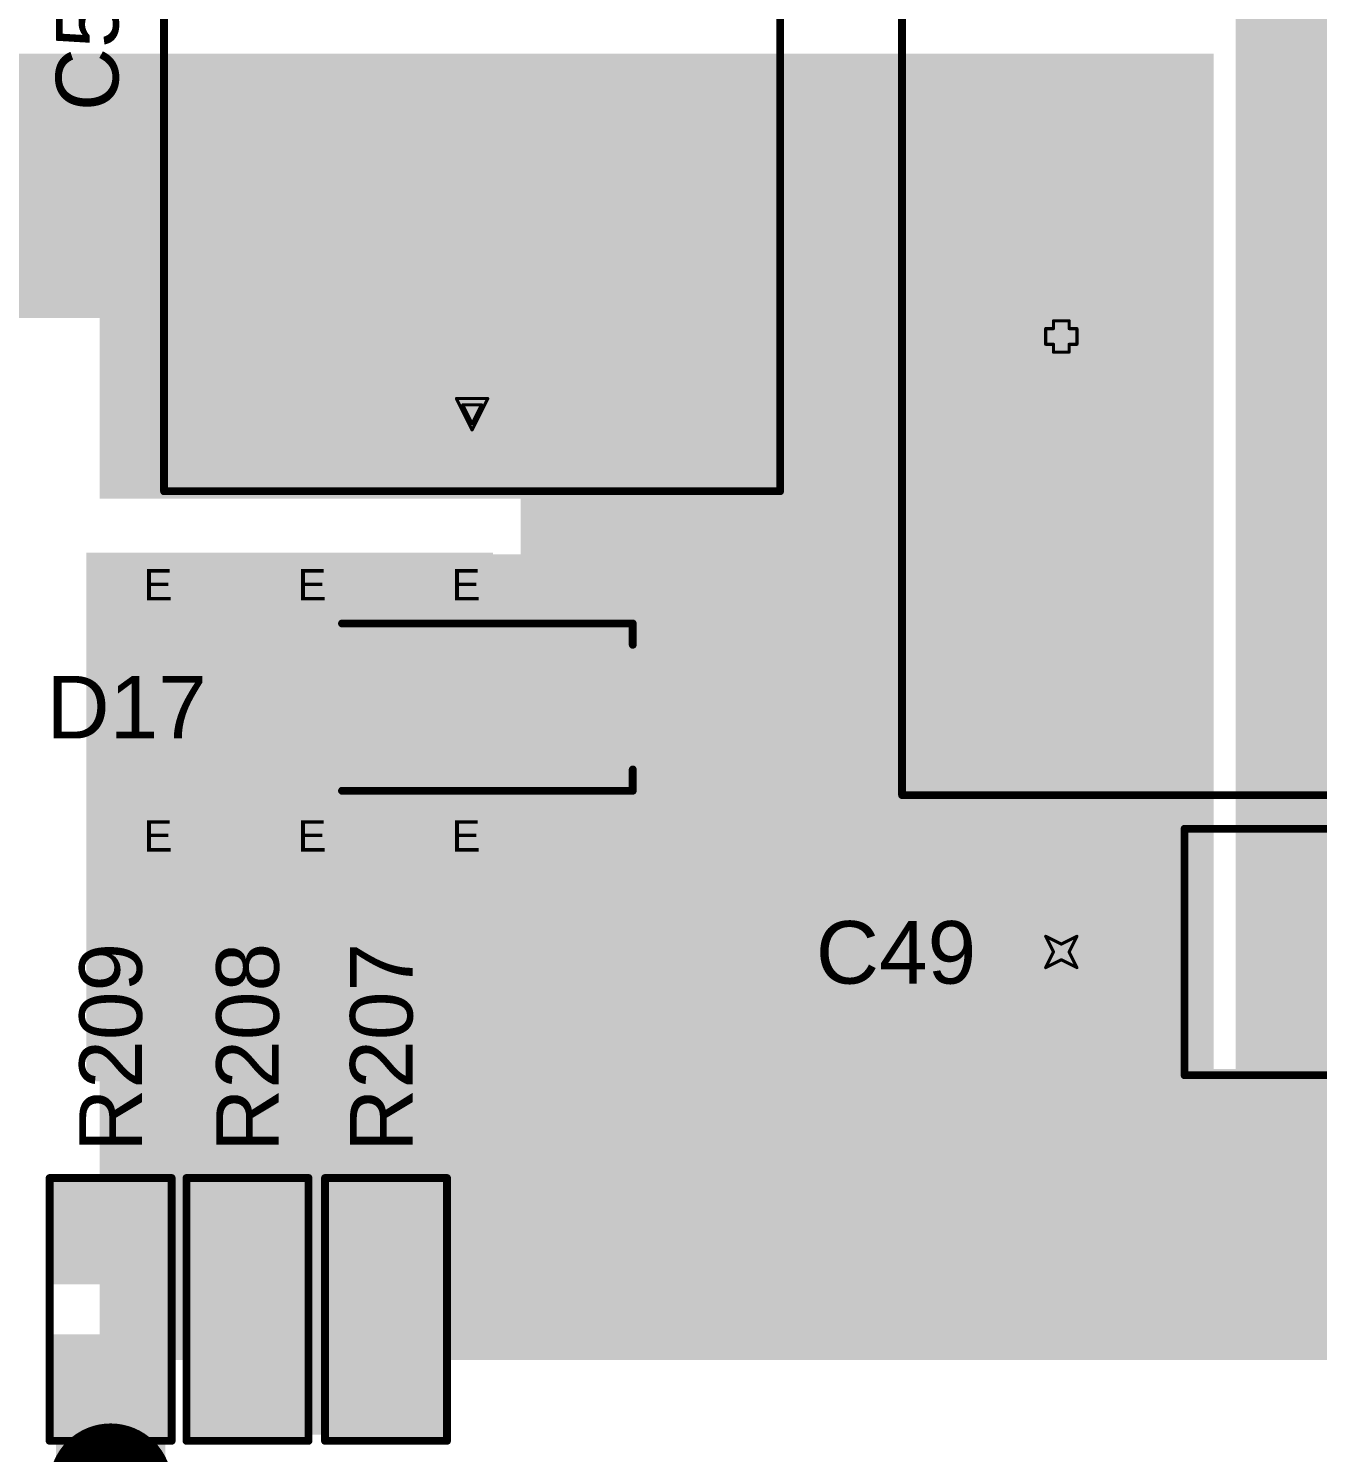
# Model space of a CAD drawing. Header units: inches. Extents: x 68 to 568, y 3 to 460.
# Drawn here: x 334.58 to 355.51, y 35.97 to 59.09 of the extents above; entities that cross this region are included whole.
import ezdxf

# ---------------------------------------------------------------- set-up
doc = ezdxf.new("R2010")
doc.units = ezdxf.units.IN
for name, color, linetype in [('Bottom Layer', 5, 'Continuous'), ('Bottom Solder', 6, 'Continuous'), ('Drill Drawing', 1, 'Continuous'), ('Layer 1', 16, 'Continuous'), ('Layer 2', 76, 'Continuous'), ('Multi-Layer', 9, 'Continuous'), ('Pad Holes', 156, 'Continuous'), ('Top Layer', 1, 'Continuous'), ('Top Overlay', 2, 'Continuous'), ('Top Paste', 8, 'Continuous'), ('Top Solder', 216, 'Continuous'), ('Via Holes', 16, 'Continuous')]:
    doc.layers.add(name, color=color, linetype=linetype)
doc.styles.add('Arial', font='', dxfattribs={"height": 0.2})
doc.styles.get('Arial').set_extended_font_data('Arial')

# ---------------------------------------------------------------- blocks, each defined once
blk = doc.blocks.new('R___1206_20')
at = {"layer": 'Top Layer'}
for points in [[(-2.032, 0.889), (-0.508, 0.889), (-0.508, -0.889), (-2.032, -0.889)], [(0.508, 0.889), (2.032, 0.889), (2.032, -0.889), (0.508, -0.889)]]:
    blk.add_hatch(color=1, dxfattribs=at).paths.add_polyline_path(points)
at = {"layer": 'Top Paste'}
for points in [[(-2.032, 0.889), (-0.508, 0.889), (-0.508, -0.889), (-2.032, -0.889)], [(0.508, 0.889), (2.032, 0.889), (2.032, -0.889), (0.508, -0.889)]]:
    blk.add_hatch(color=8, dxfattribs=at).paths.add_polyline_path(points)
at = {"layer": 'Top Solder'}
for points in [[(-2.1336, 0.9906), (-0.4064, 0.9906), (-0.4064, -0.9906), (-2.1336, -0.9906)], [(0.4064, 0.9906), (2.1336, 0.9906), (2.1336, -0.9906), (0.4064, -0.9906)]]:
    blk.add_hatch(color=216, dxfattribs=at).paths.add_polyline_path(points)
at = {"layer": 'Top Overlay'}
for points in [[(-2.1336, -0.9906, 0.127, 0.127, 0), (-2.1336, 0.9906, 0.127, 0.127, 0)], [(2.1336, 0.9906, 0.127, 0.127, 0), (-2.1336, 0.9906, 0.127, 0.127, 0)], [(2.1336, -0.9906, 0.127, 0.127, 0), (2.1336, 0.9906, 0.127, 0.127, 0)], [(2.1336, -0.9906, 0.127, 0.127, 0), (-2.1336, -0.9906, 0.127, 0.127, 0)]]:
    blk.add_lwpolyline(points, format="xyseb", dxfattribs=at)
for points in [[(-2.16535, 0.9906, 0.0635, 0.0635, 1), (-2.10185, 0.9906, 0.0635, 0.0635, 1)], [(-2.16535, 0.9906, 0.0635, 0.0635, 1), (-2.10185, 0.9906, 0.0635, 0.0635, 1)], [(2.10185, 0.9906, 0.0635, 0.0635, 1), (2.16535, 0.9906, 0.0635, 0.0635, 1)], [(2.10185, 0.9906, 0.0635, 0.0635, 1), (2.16535, 0.9906, 0.0635, 0.0635, 1)], [(-2.16535, -0.9906, 0.0635, 0.0635, 1), (-2.10185, -0.9906, 0.0635, 0.0635, 1)], [(-2.16535, -0.9906, 0.0635, 0.0635, 1), (-2.10185, -0.9906, 0.0635, 0.0635, 1)], [(2.10185, -0.9906, 0.0635, 0.0635, 1), (2.16535, -0.9906, 0.0635, 0.0635, 1)], [(2.10185, -0.9906, 0.0635, 0.0635, 1), (2.16535, -0.9906, 0.0635, 0.0635, 1)]]:
    blk.add_lwpolyline(points, format="xyseb", close=True, dxfattribs=at)
blk = doc.blocks.new('R___1206_21')
at = {"layer": 'Top Layer'}
for points in [[(-2.032, 0.889), (-0.508, 0.889), (-0.508, -0.889), (-2.032, -0.889)], [(0.508, 0.889), (2.032, 0.889), (2.032, -0.889), (0.508, -0.889)]]:
    blk.add_hatch(color=1, dxfattribs=at).paths.add_polyline_path(points)
at = {"layer": 'Top Paste'}
for points in [[(-2.032, 0.889), (-0.508, 0.889), (-0.508, -0.889), (-2.032, -0.889)], [(0.508, 0.889), (2.032, 0.889), (2.032, -0.889), (0.508, -0.889)]]:
    blk.add_hatch(color=8, dxfattribs=at).paths.add_polyline_path(points)
at = {"layer": 'Top Solder'}
for points in [[(-2.1336, 0.9906), (-0.4064, 0.9906), (-0.4064, -0.9906), (-2.1336, -0.9906)], [(0.4064, 0.9906), (2.1336, 0.9906), (2.1336, -0.9906), (0.4064, -0.9906)]]:
    blk.add_hatch(color=216, dxfattribs=at).paths.add_polyline_path(points)
at = {"layer": 'Top Overlay'}
for points in [[(-2.1336, 0.9906, 0.127, 0.127, 0), (2.1336, 0.9906, 0.127, 0.127, 0)], [(-2.1336, 0.9906, 0.127, 0.127, 0), (-2.1336, -0.9906, 0.127, 0.127, 0)], [(2.1336, 0.9906, 0.127, 0.127, 0), (2.1336, -0.9906, 0.127, 0.127, 0)], [(-2.1336, -0.9906, 0.127, 0.127, 0), (2.1336, -0.9906, 0.127, 0.127, 0)]]:
    blk.add_lwpolyline(points, format="xyseb", dxfattribs=at)
for points in [[(-2.16535, 0.9906, 0.0635, 0.0635, 1), (-2.10185, 0.9906, 0.0635, 0.0635, 1)], [(-2.16535, 0.9906, 0.0635, 0.0635, 1), (-2.10185, 0.9906, 0.0635, 0.0635, 1)], [(2.10185, 0.9906, 0.0635, 0.0635, 1), (2.16535, 0.9906, 0.0635, 0.0635, 1)], [(2.10185, 0.9906, 0.0635, 0.0635, 1), (2.16535, 0.9906, 0.0635, 0.0635, 1)], [(-2.16535, -0.9906, 0.0635, 0.0635, 1), (-2.10185, -0.9906, 0.0635, 0.0635, 1)], [(-2.16535, -0.9906, 0.0635, 0.0635, 1), (-2.10185, -0.9906, 0.0635, 0.0635, 1)], [(2.10185, -0.9906, 0.0635, 0.0635, 1), (2.16535, -0.9906, 0.0635, 0.0635, 1)], [(2.10185, -0.9906, 0.0635, 0.0635, 1), (2.16535, -0.9906, 0.0635, 0.0635, 1)]]:
    blk.add_lwpolyline(points, format="xyseb", close=True, dxfattribs=at)
blk = doc.blocks.new('R___1206_22')
at = {"layer": 'Top Layer'}
for points in [[(-2.032, 0.889), (-0.508, 0.889), (-0.508, -0.889), (-2.032, -0.889)], [(0.508, 0.889), (2.032, 0.889), (2.032, -0.889), (0.508, -0.889)]]:
    blk.add_hatch(color=1, dxfattribs=at).paths.add_polyline_path(points)
at = {"layer": 'Top Paste'}
for points in [[(-2.032, 0.889), (-0.508, 0.889), (-0.508, -0.889), (-2.032, -0.889)], [(0.508, 0.889), (2.032, 0.889), (2.032, -0.889), (0.508, -0.889)]]:
    blk.add_hatch(color=8, dxfattribs=at).paths.add_polyline_path(points)
at = {"layer": 'Top Solder'}
for points in [[(-2.1336, 0.9906), (-0.4064, 0.9906), (-0.4064, -0.9906), (-2.1336, -0.9906)], [(0.4064, 0.9906), (2.1336, 0.9906), (2.1336, -0.9906), (0.4064, -0.9906)]]:
    blk.add_hatch(color=216, dxfattribs=at).paths.add_polyline_path(points)
at = {"layer": 'Top Overlay'}
for points in [[(-2.1336, -0.9906, 0.127, 0.127, 0), (-2.1336, 0.9906, 0.127, 0.127, 0)], [(2.1336, 0.9906, 0.127, 0.127, 0), (-2.1336, 0.9906, 0.127, 0.127, 0)], [(2.1336, -0.9906, 0.127, 0.127, 0), (2.1336, 0.9906, 0.127, 0.127, 0)], [(2.1336, -0.9906, 0.127, 0.127, 0), (-2.1336, -0.9906, 0.127, 0.127, 0)]]:
    blk.add_lwpolyline(points, format="xyseb", dxfattribs=at)
for points in [[(-2.16535, 0.9906, 0.0635, 0.0635, 1), (-2.10185, 0.9906, 0.0635, 0.0635, 1)], [(-2.16535, 0.9906, 0.0635, 0.0635, 1), (-2.10185, 0.9906, 0.0635, 0.0635, 1)], [(2.10185, 0.9906, 0.0635, 0.0635, 1), (2.16535, 0.9906, 0.0635, 0.0635, 1)], [(2.10185, 0.9906, 0.0635, 0.0635, 1), (2.16535, 0.9906, 0.0635, 0.0635, 1)], [(-2.16535, -0.9906, 0.0635, 0.0635, 1), (-2.10185, -0.9906, 0.0635, 0.0635, 1)], [(-2.16535, -0.9906, 0.0635, 0.0635, 1), (-2.10185, -0.9906, 0.0635, 0.0635, 1)], [(2.10185, -0.9906, 0.0635, 0.0635, 1), (2.16535, -0.9906, 0.0635, 0.0635, 1)], [(2.10185, -0.9906, 0.0635, 0.0635, 1), (2.16535, -0.9906, 0.0635, 0.0635, 1)]]:
    blk.add_lwpolyline(points, format="xyseb", close=True, dxfattribs=at)
blk = doc.blocks.new('890324024005_36')
at = {"layer": 'Bottom Layer'}
blk.add_hatch(color=5, dxfattribs=at).paths.add_polyline_path([(-7.15, 0.9), (-5.35, 0.9), (-5.35, -0.9), (-7.15, -0.9)])
h = blk.add_hatch(color=5, dxfattribs=at)
edge = h.paths.add_edge_path()
edge.add_arc((6.25, 0), 0.9, 0, 360)
at = {"layer": 'Bottom Solder'}
blk.add_hatch(color=6, dxfattribs=at).paths.add_polyline_path([(-7.252, 1.002), (-5.248, 1.002), (-5.248, -1.002), (-7.252, -1.002)])
h = blk.add_hatch(color=6, dxfattribs=at)
edge = h.paths.add_edge_path()
edge.add_arc((6.25, 0), 1.002, 0, 360)
at = {"layer": 'Layer 1'}
blk.add_hatch(color=16, dxfattribs=at).paths.add_polyline_path([(-7.15, 0.9), (-5.35, 0.9), (-5.35, -0.9), (-7.15, -0.9)])
h = blk.add_hatch(color=16, dxfattribs=at)
edge = h.paths.add_edge_path()
edge.add_arc((6.25, 0), 0.9, 0, 360)
at = {"layer": 'Layer 2'}
blk.add_hatch(color=76, dxfattribs=at).paths.add_polyline_path([(-7.15, 0.9), (-5.35, 0.9), (-5.35, -0.9), (-7.15, -0.9)])
h = blk.add_hatch(color=76, dxfattribs=at)
edge = h.paths.add_edge_path()
edge.add_arc((6.25, 0), 0.9, 0, 360)
at = {"layer": 'Multi-Layer'}
blk.add_hatch(color=9, dxfattribs=at).paths.add_polyline_path([(-7.15, 0.9), (-5.35, 0.9), (-5.35, -0.9), (-7.15, -0.9)])
h = blk.add_hatch(color=9, dxfattribs=at)
edge = h.paths.add_edge_path()
edge.add_arc((6.25, 0), 0.9, 0, 360)
at = {"layer": 'Pad Holes'}
h = blk.add_hatch(color=7, dxfattribs=at)
edge = h.paths.add_edge_path()
edge.add_arc((-6.25, 0), 0.46, 0, 360)
h = blk.add_hatch(color=7, dxfattribs=at)
edge = h.paths.add_edge_path()
edge.add_arc((6.25, 0), 0.46, 0, 360)
at = {"layer": 'Top Layer'}
blk.add_hatch(color=1, dxfattribs=at).paths.add_polyline_path([(-7.15, 0.9), (-5.35, 0.9), (-5.35, -0.9), (-7.15, -0.9)])
h = blk.add_hatch(color=1, dxfattribs=at)
edge = h.paths.add_edge_path()
edge.add_arc((6.25, 0), 0.9, 0, 360)
at = {"layer": 'Top Solder'}
blk.add_hatch(color=216, dxfattribs=at).paths.add_polyline_path([(-7.252, 1.002), (-5.248, 1.002), (-5.248, -1.002), (-7.252, -1.002)])
h = blk.add_hatch(color=216, dxfattribs=at)
edge = h.paths.add_edge_path()
edge.add_arc((6.25, 0), 1.002, 0, 360)
at = {"layer": 'Top Overlay'}
for points in [[(7.5, 5, 0.127, 0.127, 0), (-7.5, 5, 0.127, 0.127, 0)], [(-7.5, -5, 0.127, 0.127, 0), (-7.5, 5, 0.127, 0.127, 0)], [(7.5, -5, 0.127, 0.127, 0), (7.5, 5, 0.127, 0.127, 0)], [(7.5, -5, 0.127, 0.127, 0), (-7.5, -5, 0.127, 0.127, 0)]]:
    blk.add_lwpolyline(points, format="xyseb", dxfattribs=at)
for points in [[(-7.532, 5, 0.0635, 0.0635, 1), (-7.468, 5, 0.0635, 0.0635, 1)], [(-7.532, 5, 0.0635, 0.0635, 1), (-7.468, 5, 0.0635, 0.0635, 1)], [(7.468, 5, 0.0635, 0.0635, 1), (7.532, 5, 0.0635, 0.0635, 1)], [(7.468, 5, 0.0635, 0.0635, 1), (7.532, 5, 0.0635, 0.0635, 1)], [(-7.532, -5, 0.0635, 0.0635, 1), (-7.468, -5, 0.0635, 0.0635, 1)], [(-7.532, -5, 0.0635, 0.0635, 1), (-7.468, -5, 0.0635, 0.0635, 1)], [(7.468, -5, 0.0635, 0.0635, 1), (7.532, -5, 0.0635, 0.0635, 1)], [(7.468, -5, 0.0635, 0.0635, 1), (7.532, -5, 0.0635, 0.0635, 1)]]:
    blk.add_lwpolyline(points, format="xyseb", close=True, dxfattribs=at)
blk = doc.blocks.new('DE1B3RA221KN4AN01F_38')
at = {"layer": 'Bottom Layer'}
blk.add_hatch(color=5, dxfattribs=at).paths.add_polyline_path([(-5.65, 0.65), (-4.35, 0.65), (-4.35, -0.65), (-5.65, -0.65)])
h = blk.add_hatch(color=5, dxfattribs=at)
edge = h.paths.add_edge_path()
edge.add_arc((5, 0), 0.65, 0, 360)
at = {"layer": 'Bottom Solder'}
blk.add_hatch(color=6, dxfattribs=at).paths.add_polyline_path([(-5.752, 0.752), (-4.248, 0.752), (-4.248, -0.752), (-5.752, -0.752)])
h = blk.add_hatch(color=6, dxfattribs=at)
edge = h.paths.add_edge_path()
edge.add_arc((5, 0), 0.752, 0, 360)
at = {"layer": 'Layer 1'}
blk.add_hatch(color=16, dxfattribs=at).paths.add_polyline_path([(-5.65, 0.65), (-4.35, 0.65), (-4.35, -0.65), (-5.65, -0.65)])
h = blk.add_hatch(color=16, dxfattribs=at)
edge = h.paths.add_edge_path()
edge.add_arc((5, 0), 0.65, 0, 360)
at = {"layer": 'Layer 2'}
blk.add_hatch(color=76, dxfattribs=at).paths.add_polyline_path([(-5.65, 0.65), (-4.35, 0.65), (-4.35, -0.65), (-5.65, -0.65)])
h = blk.add_hatch(color=76, dxfattribs=at)
edge = h.paths.add_edge_path()
edge.add_arc((5, 0), 0.65, 0, 360)
at = {"layer": 'Multi-Layer'}
blk.add_hatch(color=9, dxfattribs=at).paths.add_polyline_path([(-5.65, 0.65), (-4.35, 0.65), (-4.35, -0.65), (-5.65, -0.65)])
h = blk.add_hatch(color=9, dxfattribs=at)
edge = h.paths.add_edge_path()
edge.add_arc((5, 0), 0.65, 0, 360)
at = {"layer": 'Pad Holes'}
h = blk.add_hatch(color=7, dxfattribs=at)
edge = h.paths.add_edge_path()
edge.add_arc((-5, 0), 0.4, 0, 360)
h = blk.add_hatch(color=7, dxfattribs=at)
edge = h.paths.add_edge_path()
edge.add_arc((5, 0), 0.4, 0, 360)
at = {"layer": 'Top Layer'}
blk.add_hatch(color=1, dxfattribs=at).paths.add_polyline_path([(-5.65, 0.65), (-4.35, 0.65), (-4.35, -0.65), (-5.65, -0.65)])
h = blk.add_hatch(color=1, dxfattribs=at)
edge = h.paths.add_edge_path()
edge.add_arc((5, 0), 0.65, 0, 360)
at = {"layer": 'Top Solder'}
blk.add_hatch(color=216, dxfattribs=at).paths.add_polyline_path([(-5.752, 0.752), (-4.248, 0.752), (-4.248, -0.752), (-5.752, -0.752)])
h = blk.add_hatch(color=216, dxfattribs=at)
edge = h.paths.add_edge_path()
edge.add_arc((5, 0), 0.752, 0, 360)
at = {"layer": 'Top Overlay'}
for points in [[(-3, 2, 0.127, 0.127, 0), (-3, -2, 0.127, 0.127, 0)], [(3, 2, 0.127, 0.127, 0), (-3, 2, 0.127, 0.127, 0)], [(3, 2, 0.127, 0.127, 0), (3, -2, 0.127, 0.127, 0)], [(3, -2, 0.127, 0.127, 0), (-3, -2, 0.127, 0.127, 0)]]:
    blk.add_lwpolyline(points, format="xyseb", dxfattribs=at)
for points in [[(-3.032, 2, 0.0635, 0.0635, 1), (-2.968, 2, 0.0635, 0.0635, 1)], [(-3.032, 2, 0.0635, 0.0635, 1), (-2.968, 2, 0.0635, 0.0635, 1)], [(2.968, 2, 0.0635, 0.0635, 1), (3.032, 2, 0.0635, 0.0635, 1)], [(2.968, 2, 0.0635, 0.0635, 1), (3.032, 2, 0.0635, 0.0635, 1)], [(-3.032, -2, 0.0635, 0.0635, 1), (-2.968, -2, 0.0635, 0.0635, 1)], [(-3.032, -2, 0.0635, 0.0635, 1), (-2.968, -2, 0.0635, 0.0635, 1)], [(2.968, -2, 0.0635, 0.0635, 1), (3.032, -2, 0.0635, 0.0635, 1)], [(2.968, -2, 0.0635, 0.0635, 1), (3.032, -2, 0.0635, 0.0635, 1)]]:
    blk.add_lwpolyline(points, format="xyseb", close=True, dxfattribs=at)
blk = doc.blocks.new('SMA_42')
at = {"layer": 'Top Layer'}
for points in [[(-3.25, 0.85), (-0.75, 0.85), (-0.75, -0.85), (-3.25, -0.85)], [(0.75, 0.85), (3.25, 0.85), (3.25, -0.85), (0.75, -0.85)]]:
    blk.add_hatch(color=1, dxfattribs=at).paths.add_polyline_path(points)
at = {"layer": 'Top Overlay'}
for points in [[(-4.445, -1.422), (-3.278, -1.422), (-3.278, 1.422), (-4.445, 1.422)], [(-3.3, 0.924), (-2.596, 0.924), (-2.596, 1.422), (-3.3, 1.422)], [(-3.3, -1.422), (-2.596, -1.422), (-2.596, -0.924), (-3.3, -0.924)]]:
    blk.add_hatch(color=2, dxfattribs=at).paths.add_polyline_path(points)
at = {"layer": 'Top Paste'}
for points in [[(-3.25, 0.85), (-0.75, 0.85), (-0.75, -0.85), (-3.25, -0.85)], [(0.75, 0.85), (3.25, 0.85), (3.25, -0.85), (0.75, -0.85)]]:
    blk.add_hatch(color=8, dxfattribs=at).paths.add_polyline_path(points)
at = {"layer": 'Top Solder'}
for points in [[(-3.352, 0.952), (-0.648, 0.952), (-0.648, -0.952), (-3.352, -0.952)], [(0.648, 0.952), (3.352, 0.952), (3.352, -0.952), (0.648, -0.952)]]:
    blk.add_hatch(color=216, dxfattribs=at).paths.add_polyline_path(points)
at = {"layer": 'Top Overlay'}
for points in [[(-2.658, 1.358, 0.127, 0.127, 0), (2.061, 1.358, 0.127, 0.127, 0)], [(2.061, 1.012, 0.127, 0.127, 0), (2.061, 1.358, 0.127, 0.127, 0)], [(2.061, -1.358, 0.127, 0.127, 0), (2.061, -1.012, 0.127, 0.127, 0)], [(-2.658, -1.358, 0.127, 0.127, 0), (2.061, -1.358, 0.127, 0.127, 0)]]:
    blk.add_lwpolyline(points, format="xyseb", dxfattribs=at)
for points in [[(-2.69, 1.358, 0.0635, 0.0635, 1), (-2.626, 1.358, 0.0635, 0.0635, 1)], [(2.029, 1.358, 0.0635, 0.0635, 1), (2.093, 1.358, 0.0635, 0.0635, 1)], [(2.029, 1.358, 0.0635, 0.0635, 1), (2.093, 1.358, 0.0635, 0.0635, 1)], [(2.029, 1.012, 0.0635, 0.0635, 1), (2.093, 1.012, 0.0635, 0.0635, 1)], [(2.029, -1.012, 0.0635, 0.0635, 1), (2.093, -1.012, 0.0635, 0.0635, 1)], [(-2.69, -1.358, 0.0635, 0.0635, 1), (-2.626, -1.358, 0.0635, 0.0635, 1)], [(2.029, -1.358, 0.0635, 0.0635, 1), (2.093, -1.358, 0.0635, 0.0635, 1)], [(2.029, -1.358, 0.0635, 0.0635, 1), (2.093, -1.358, 0.0635, 0.0635, 1)]]:
    blk.add_lwpolyline(points, format="xyseb", close=True, dxfattribs=at)
blk = doc.blocks.new('744824310_46')
at = {"layer": 'Bottom Layer'}
h = blk.add_hatch(color=5, dxfattribs=at)
edge = h.paths.add_edge_path()
edge.add_arc((-5, 6), 1.25, 0, 360)
at = {"layer": 'Bottom Solder'}
h = blk.add_hatch(color=6, dxfattribs=at)
edge = h.paths.add_edge_path()
edge.add_arc((-5, 6), 1.3516, 0, 360)
at = {"layer": 'Layer 1'}
h = blk.add_hatch(color=16, dxfattribs=at)
edge = h.paths.add_edge_path()
edge.add_arc((-5, 6), 1.25, 0, 360)
at = {"layer": 'Layer 2'}
h = blk.add_hatch(color=76, dxfattribs=at)
edge = h.paths.add_edge_path()
edge.add_arc((-5, 6), 1.25, 0, 360)
at = {"layer": 'Multi-Layer'}
h = blk.add_hatch(color=9, dxfattribs=at)
edge = h.paths.add_edge_path()
edge.add_arc((-5, 6), 1.25, 0, 360)
at = {"layer": 'Pad Holes'}
h = blk.add_hatch(color=7, dxfattribs=at)
edge = h.paths.add_edge_path()
edge.add_arc((-5, 6), 0.65, 0, 360)
at = {"layer": 'Top Layer'}
h = blk.add_hatch(color=1, dxfattribs=at)
edge = h.paths.add_edge_path()
edge.add_arc((-5, 6), 1.25, 0, 360)
at = {"layer": 'Top Solder'}
h = blk.add_hatch(color=216, dxfattribs=at)
edge = h.paths.add_edge_path()
edge.add_arc((-5, 6), 1.3516, 0, 360)
at = {"layer": 'Top Overlay'}
for points in [[(-12.446, 8.5852, 0.127, 0.127, 0), (-12.446, -8.5344, 0.127, 0.127, 0)], [(-12.446, 8.5852, 0.127, 0.127, 0), (12.4206, 8.5852, 0.127, 0.127, 0)]]:
    blk.add_lwpolyline(points, format="xyseb", dxfattribs=at)
blk.add_lwpolyline([(-12.47775, 8.5852, 0.0635, 0.0635, 1), (-12.41425, 8.5852, 0.0635, 0.0635, 1)], format="xyseb", close=True, dxfattribs=at)
blk.add_lwpolyline([(-12.47775, 8.5852, 0.0635, 0.0635, 1), (-12.41425, 8.5852, 0.0635, 0.0635, 1)], format="xyseb", close=True, dxfattribs=at)

msp = doc.modelspace()

# ---------------------------------------------------------------- hatches: boundary and pattern name
at = {"layer": 'Bottom Layer'}
for points in [[(359.791, 37.478), (335.737, 37.478), (335.737, 50.559), (343.713, 50.559), (343.713, 42.202), (354.178, 42.202), (354.178, 75.654), (343.713, 75.654), (343.713, 67.552), (335.737, 67.552), (335.737, 80.531), (359.791, 80.531)], [(353.085, 42.99), (345.846, 42.99), (345.846, 51.461), (335.737, 51.461), (335.737, 54.395), (329.463, 54.395), (329.463, 58.662), (353.085, 58.662)]]:
    msp.add_hatch(color=5, dxfattribs=at).paths.add_polyline_path(points)
h = msp.add_hatch(color=5, dxfattribs=at)
edge = h.paths.add_edge_path()
edge.add_arc((336.666, 50.113), 0.3, 0, 360)
h = msp.add_hatch(color=5, dxfattribs=at)
edge = h.paths.add_edge_path()
edge.add_arc((339.166, 50.113), 0.3, 0, 360)
h = msp.add_hatch(color=5, dxfattribs=at)
edge = h.paths.add_edge_path()
edge.add_arc((341.666, 50.113), 0.3, 0, 360)
h = msp.add_hatch(color=5, dxfattribs=at)
edge = h.paths.add_edge_path()
edge.add_arc((336.666, 46.037), 0.3, 0, 360)
h = msp.add_hatch(color=5, dxfattribs=at)
edge = h.paths.add_edge_path()
edge.add_arc((339.166, 46.037), 0.3, 0, 360)
h = msp.add_hatch(color=5, dxfattribs=at)
edge = h.paths.add_edge_path()
edge.add_arc((341.666, 46.037), 0.3, 0, 360)
at = {"layer": 'Bottom Solder'}
h = msp.add_hatch(color=6, dxfattribs=at)
edge = h.paths.add_edge_path()
edge.add_arc((336.666, 50.113), 0.402, 0, 360)
h = msp.add_hatch(color=6, dxfattribs=at)
edge = h.paths.add_edge_path()
edge.add_arc((339.166, 50.113), 0.402, 0, 360)
h = msp.add_hatch(color=6, dxfattribs=at)
edge = h.paths.add_edge_path()
edge.add_arc((341.666, 50.113), 0.402, 0, 360)
h = msp.add_hatch(color=6, dxfattribs=at)
edge = h.paths.add_edge_path()
edge.add_arc((336.666, 46.037), 0.402, 0, 360)
h = msp.add_hatch(color=6, dxfattribs=at)
edge = h.paths.add_edge_path()
edge.add_arc((339.166, 46.037), 0.402, 0, 360)
h = msp.add_hatch(color=6, dxfattribs=at)
edge = h.paths.add_edge_path()
edge.add_arc((341.666, 46.037), 0.402, 0, 360)
at = {"layer": 'Layer 1'}
h = msp.add_hatch(color=16, dxfattribs=at)
edge = h.paths.add_edge_path()
edge.add_arc((336.666, 50.113), 0.3, 0, 360)
h = msp.add_hatch(color=16, dxfattribs=at)
edge = h.paths.add_edge_path()
edge.add_arc((339.166, 50.113), 0.3, 0, 360)
h = msp.add_hatch(color=16, dxfattribs=at)
edge = h.paths.add_edge_path()
edge.add_arc((341.666, 50.113), 0.3, 0, 360)
h = msp.add_hatch(color=16, dxfattribs=at)
edge = h.paths.add_edge_path()
edge.add_arc((336.666, 46.037), 0.3, 0, 360)
h = msp.add_hatch(color=16, dxfattribs=at)
edge = h.paths.add_edge_path()
edge.add_arc((339.166, 46.037), 0.3, 0, 360)
h = msp.add_hatch(color=16, dxfattribs=at)
edge = h.paths.add_edge_path()
edge.add_arc((341.666, 46.037), 0.3, 0, 360)
at = {"layer": 'Layer 2'}
h = msp.add_hatch(color=76, dxfattribs=at)
edge = h.paths.add_edge_path()
edge.add_arc((336.666, 50.113), 0.3, 0, 360)
h = msp.add_hatch(color=76, dxfattribs=at)
edge = h.paths.add_edge_path()
edge.add_arc((339.166, 50.113), 0.3, 0, 360)
h = msp.add_hatch(color=76, dxfattribs=at)
edge = h.paths.add_edge_path()
edge.add_arc((341.666, 50.113), 0.3, 0, 360)
h = msp.add_hatch(color=76, dxfattribs=at)
edge = h.paths.add_edge_path()
edge.add_arc((336.666, 46.037), 0.3, 0, 360)
h = msp.add_hatch(color=76, dxfattribs=at)
edge = h.paths.add_edge_path()
edge.add_arc((339.166, 46.037), 0.3, 0, 360)
h = msp.add_hatch(color=76, dxfattribs=at)
edge = h.paths.add_edge_path()
edge.add_arc((341.666, 46.037), 0.3, 0, 360)
at = {"layer": 'Top Layer'}
for points in [[(329.514, 54.42), (353.822, 54.42), (353.822, 58.687), (329.514, 58.687)], [(336.753, 51.626), (353.822, 51.626), (353.822, 58.687), (336.753, 58.687)], [(342.57, 41.999), (353.822, 41.999), (353.822, 58.687), (342.57, 58.687)], [(335.519, 41.999), (342.123, 41.999), (342.123, 50.584), (335.519, 50.584)], [(339.496, 38.806), (341.274, 38.806), (341.274, 43.448), (339.496, 43.448)], [(335.001, 38.806), (339.026, 38.806), (339.026, 40.33), (335.001, 40.33)], [(335.026, 33.486), (336.804, 33.486), (336.804, 37.79), (335.026, 37.79)], [(337.248, 36.266), (341.274, 36.266), (341.274, 37.79), (337.248, 37.79)]]:
    msp.add_hatch(color=1, dxfattribs=at).paths.add_polyline_path(points)
h = msp.add_hatch(color=1, dxfattribs=at)
edge = h.paths.add_edge_path()
edge.add_arc((336.666, 50.113), 0.3, 0, 360)
h = msp.add_hatch(color=1, dxfattribs=at)
edge = h.paths.add_edge_path()
edge.add_arc((339.166, 50.113), 0.3, 0, 360)
h = msp.add_hatch(color=1, dxfattribs=at)
edge = h.paths.add_edge_path()
edge.add_arc((341.666, 50.113), 0.3, 0, 360)
h = msp.add_hatch(color=1, dxfattribs=at)
edge = h.paths.add_edge_path()
edge.add_arc((336.666, 46.037), 0.3, 0, 360)
h = msp.add_hatch(color=1, dxfattribs=at)
edge = h.paths.add_edge_path()
edge.add_arc((339.166, 46.037), 0.3, 0, 360)
h = msp.add_hatch(color=1, dxfattribs=at)
edge = h.paths.add_edge_path()
edge.add_arc((341.666, 46.037), 0.3, 0, 360)
at = {"layer": 'Top Solder'}
h = msp.add_hatch(color=216, dxfattribs=at)
edge = h.paths.add_edge_path()
edge.add_arc((336.666, 50.113), 0.402, 0, 360)
h = msp.add_hatch(color=216, dxfattribs=at)
edge = h.paths.add_edge_path()
edge.add_arc((339.166, 50.113), 0.402, 0, 360)
h = msp.add_hatch(color=216, dxfattribs=at)
edge = h.paths.add_edge_path()
edge.add_arc((341.666, 50.113), 0.402, 0, 360)
h = msp.add_hatch(color=216, dxfattribs=at)
edge = h.paths.add_edge_path()
edge.add_arc((336.666, 46.037), 0.402, 0, 360)
h = msp.add_hatch(color=216, dxfattribs=at)
edge = h.paths.add_edge_path()
edge.add_arc((339.166, 46.037), 0.402, 0, 360)
h = msp.add_hatch(color=216, dxfattribs=at)
edge = h.paths.add_edge_path()
edge.add_arc((341.666, 46.037), 0.402, 0, 360)
at = {"layer": 'Via Holes'}
h = msp.add_hatch(color=7, dxfattribs=at)
edge = h.paths.add_edge_path()
edge.add_arc((336.666, 50.113), 0.15, 0, 360)
h = msp.add_hatch(color=7, dxfattribs=at)
edge = h.paths.add_edge_path()
edge.add_arc((339.166, 50.113), 0.15, 0, 360)
h = msp.add_hatch(color=7, dxfattribs=at)
edge = h.paths.add_edge_path()
edge.add_arc((341.666, 50.113), 0.15, 0, 360)
h = msp.add_hatch(color=7, dxfattribs=at)
edge = h.paths.add_edge_path()
edge.add_arc((336.666, 46.037), 0.15, 0, 360)
h = msp.add_hatch(color=7, dxfattribs=at)
edge = h.paths.add_edge_path()
edge.add_arc((339.166, 46.037), 0.15, 0, 360)
h = msp.add_hatch(color=7, dxfattribs=at)
edge = h.paths.add_edge_path()
edge.add_arc((341.666, 46.037), 0.15, 0, 360)

# ---------------------------------------------------------------- linework, layer by layer
at = {"layer": 'Drill Drawing'}
for points in [[(351.22, 54.221, 0.0508, 0.0508, 0), (351.22, 54.348, 0.0508, 0.0508, 0)], [(351.22, 54.348, 0.0508, 0.0508, 0), (351.474, 54.348, 0.0508, 0.0508, 0)], [(351.474, 54.221, 0.0508, 0.0508, 0), (351.474, 54.348, 0.0508, 0.0508, 0)], [(351.093, 53.967, 0.0508, 0.0508, 0), (351.093, 54.221, 0.0508, 0.0508, 0)], [(351.093, 54.221, 0.0508, 0.0508, 0), (351.22, 54.221, 0.0508, 0.0508, 0)], [(351.474, 54.221, 0.0508, 0.0508, 0), (351.601, 54.221, 0.0508, 0.0508, 0)], [(351.601, 53.967, 0.0508, 0.0508, 0), (351.601, 54.221, 0.0508, 0.0508, 0)], [(351.093, 53.967, 0.0508, 0.0508, 0), (351.22, 53.967, 0.0508, 0.0508, 0)], [(351.22, 53.84, 0.0508, 0.0508, 0), (351.22, 53.967, 0.0508, 0.0508, 0)], [(351.474, 53.967, 0.0508, 0.0508, 0), (351.601, 53.967, 0.0508, 0.0508, 0)], [(351.474, 53.84, 0.0508, 0.0508, 0), (351.474, 53.967, 0.0508, 0.0508, 0)], [(351.22, 53.84, 0.0508, 0.0508, 0), (351.474, 53.84, 0.0508, 0.0508, 0)], [(341.528, 53.085, 0.0508, 0.0508, 0), (342.036, 53.085, 0.0508, 0.0508, 0)], [(341.528, 53.085, 0.0508, 0.0508, 0), (341.782, 52.577, 0.0508, 0.0508, 0)], [(341.63, 52.983, 0.0508, 0.0508, 0), (341.935, 52.983, 0.0508, 0.0508, 0)], [(341.63, 52.983, 0.0508, 0.0508, 0), (341.782, 52.679, 0.0508, 0.0508, 0)], [(341.782, 52.577, 0.0508, 0.0508, 0), (342.036, 53.085, 0.0508, 0.0508, 0)], [(341.782, 52.679, 0.0508, 0.0508, 0), (341.935, 52.983, 0.0508, 0.0508, 0)], [(351.093, 44.355, 0.0508, 0.0508, 0), (351.347, 44.228, 0.0508, 0.0508, 0)], [(351.093, 44.355, 0.0508, 0.0508, 0), (351.22, 44.101, 0.0508, 0.0508, 0)], [(351.347, 44.228, 0.0508, 0.0508, 0), (351.601, 44.355, 0.0508, 0.0508, 0)], [(351.474, 44.101, 0.0508, 0.0508, 0), (351.601, 44.355, 0.0508, 0.0508, 0)], [(351.093, 43.847, 0.0508, 0.0508, 0), (351.22, 44.101, 0.0508, 0.0508, 0)], [(351.093, 43.847, 0.0508, 0.0508, 0), (351.347, 43.974, 0.0508, 0.0508, 0)], [(351.347, 43.974, 0.0508, 0.0508, 0), (351.601, 43.847, 0.0508, 0.0508, 0)], [(351.474, 44.101, 0.0508, 0.0508, 0), (351.601, 43.847, 0.0508, 0.0508, 0)]]:
    msp.add_lwpolyline(points, format="xyseb", dxfattribs=at)
for points in [[(351.207, 54.348, 0.0254, 0.0254, 1), (351.232, 54.348, 0.0254, 0.0254, 1)], [(351.207, 54.348, 0.0254, 0.0254, 1), (351.232, 54.348, 0.0254, 0.0254, 1)], [(351.461, 54.348, 0.0254, 0.0254, 1), (351.486, 54.348, 0.0254, 0.0254, 1)], [(351.461, 54.348, 0.0254, 0.0254, 1), (351.486, 54.348, 0.0254, 0.0254, 1)], [(351.08, 54.221, 0.0254, 0.0254, 1), (351.105, 54.221, 0.0254, 0.0254, 1)], [(351.08, 54.221, 0.0254, 0.0254, 1), (351.105, 54.221, 0.0254, 0.0254, 1)], [(351.207, 54.221, 0.0254, 0.0254, 1), (351.232, 54.221, 0.0254, 0.0254, 1)], [(351.207, 54.221, 0.0254, 0.0254, 1), (351.232, 54.221, 0.0254, 0.0254, 1)], [(351.461, 54.221, 0.0254, 0.0254, 1), (351.486, 54.221, 0.0254, 0.0254, 1)], [(351.461, 54.221, 0.0254, 0.0254, 1), (351.486, 54.221, 0.0254, 0.0254, 1)], [(351.588, 54.221, 0.0254, 0.0254, 1), (351.613, 54.221, 0.0254, 0.0254, 1)], [(351.588, 54.221, 0.0254, 0.0254, 1), (351.613, 54.221, 0.0254, 0.0254, 1)], [(351.08, 53.967, 0.0254, 0.0254, 1), (351.105, 53.967, 0.0254, 0.0254, 1)], [(351.08, 53.967, 0.0254, 0.0254, 1), (351.105, 53.967, 0.0254, 0.0254, 1)], [(351.207, 53.967, 0.0254, 0.0254, 1), (351.232, 53.967, 0.0254, 0.0254, 1)], [(351.207, 53.967, 0.0254, 0.0254, 1), (351.232, 53.967, 0.0254, 0.0254, 1)], [(351.461, 53.967, 0.0254, 0.0254, 1), (351.486, 53.967, 0.0254, 0.0254, 1)], [(351.461, 53.967, 0.0254, 0.0254, 1), (351.486, 53.967, 0.0254, 0.0254, 1)], [(351.588, 53.967, 0.0254, 0.0254, 1), (351.613, 53.967, 0.0254, 0.0254, 1)], [(351.588, 53.967, 0.0254, 0.0254, 1), (351.613, 53.967, 0.0254, 0.0254, 1)], [(351.207, 53.84, 0.0254, 0.0254, 1), (351.232, 53.84, 0.0254, 0.0254, 1)], [(351.207, 53.84, 0.0254, 0.0254, 1), (351.232, 53.84, 0.0254, 0.0254, 1)], [(351.461, 53.84, 0.0254, 0.0254, 1), (351.486, 53.84, 0.0254, 0.0254, 1)], [(351.461, 53.84, 0.0254, 0.0254, 1), (351.486, 53.84, 0.0254, 0.0254, 1)], [(341.515, 53.085, 0.0254, 0.0254, 1), (341.541, 53.085, 0.0254, 0.0254, 1)], [(341.515, 53.085, 0.0254, 0.0254, 1), (341.541, 53.085, 0.0254, 0.0254, 1)], [(341.617, 52.983, 0.0254, 0.0254, 1), (341.642, 52.983, 0.0254, 0.0254, 1)], [(341.617, 52.983, 0.0254, 0.0254, 1), (341.642, 52.983, 0.0254, 0.0254, 1)], [(341.922, 52.983, 0.0254, 0.0254, 1), (341.947, 52.983, 0.0254, 0.0254, 1)], [(341.922, 52.983, 0.0254, 0.0254, 1), (341.947, 52.983, 0.0254, 0.0254, 1)], [(342.023, 53.085, 0.0254, 0.0254, 1), (342.049, 53.085, 0.0254, 0.0254, 1)], [(342.023, 53.085, 0.0254, 0.0254, 1), (342.049, 53.085, 0.0254, 0.0254, 1)], [(341.769, 52.679, 0.0254, 0.0254, 1), (341.795, 52.679, 0.0254, 0.0254, 1)], [(341.769, 52.679, 0.0254, 0.0254, 1), (341.795, 52.679, 0.0254, 0.0254, 1)], [(341.769, 52.577, 0.0254, 0.0254, 1), (341.795, 52.577, 0.0254, 0.0254, 1)], [(341.769, 52.577, 0.0254, 0.0254, 1), (341.795, 52.577, 0.0254, 0.0254, 1)], [(351.08, 44.355, 0.0254, 0.0254, 1), (351.105, 44.355, 0.0254, 0.0254, 1)], [(351.08, 44.355, 0.0254, 0.0254, 1), (351.105, 44.355, 0.0254, 0.0254, 1)], [(351.334, 44.228, 0.0254, 0.0254, 1), (351.359, 44.228, 0.0254, 0.0254, 1)], [(351.334, 44.228, 0.0254, 0.0254, 1), (351.359, 44.228, 0.0254, 0.0254, 1)], [(351.588, 44.355, 0.0254, 0.0254, 1), (351.613, 44.355, 0.0254, 0.0254, 1)], [(351.588, 44.355, 0.0254, 0.0254, 1), (351.613, 44.355, 0.0254, 0.0254, 1)], [(351.207, 44.101, 0.0254, 0.0254, 1), (351.232, 44.101, 0.0254, 0.0254, 1)], [(351.207, 44.101, 0.0254, 0.0254, 1), (351.232, 44.101, 0.0254, 0.0254, 1)], [(351.334, 43.974, 0.0254, 0.0254, 1), (351.359, 43.974, 0.0254, 0.0254, 1)], [(351.334, 43.974, 0.0254, 0.0254, 1), (351.359, 43.974, 0.0254, 0.0254, 1)], [(351.461, 44.101, 0.0254, 0.0254, 1), (351.486, 44.101, 0.0254, 0.0254, 1)], [(351.461, 44.101, 0.0254, 0.0254, 1), (351.486, 44.101, 0.0254, 0.0254, 1)], [(351.08, 43.847, 0.0254, 0.0254, 1), (351.105, 43.847, 0.0254, 0.0254, 1)], [(351.08, 43.847, 0.0254, 0.0254, 1), (351.105, 43.847, 0.0254, 0.0254, 1)], [(351.588, 43.847, 0.0254, 0.0254, 1), (351.613, 43.847, 0.0254, 0.0254, 1)], [(351.588, 43.847, 0.0254, 0.0254, 1), (351.613, 43.847, 0.0254, 0.0254, 1)]]:
    msp.add_lwpolyline(points, format="xyseb", close=True, dxfattribs=at)
at = {"layer": 'Layer 2'}
msp.add_lwpolyline([(335.915, 34.211, 2, 2, 0), (335.915, 35.447, 2, 2, 0)], format="xyseb", dxfattribs=at)
msp.add_lwpolyline([(335.415, 35.447, 1, 1, 1), (336.415, 35.447, 1, 1, 1)], format="xyseb", close=True, dxfattribs=at)

# ---------------------------------------------------------------- block references
for name, p, rotation in [('744824310_46', (357.347, 59.094), 90), ('890324024005_36', (341.782, 59.081), 270), ('DE1B3RA221KN4AN01F_38', (356.347, 44.101), 180), ('R___1206_22', (335.915, 38.298), 270), ('R___1206_21', (338.137, 38.298), 90), ('R___1206_20', (340.385, 38.298), 270)]:
    msp.add_blockref(name, p, dxfattribs=dict(rotation=rotation))
msp.add_blockref('SMA_42', (342.329, 48.076))

# ---------------------------------------------------------------- texts
at = {"layer": 'Drill Drawing', "style": 'Arial'}
for p in [(336.446, 49.808), (338.946, 49.808), (341.446, 49.808), (336.446, 45.732), (338.946, 45.732), (341.446, 45.732)]:
    msp.add_text('E', height=0.508, dxfattribs=at).set_placement(p)
at = {"layer": 'Top Overlay', "style": 'Arial'}
for s, p in [('C54', (336.042, 57.752)), ('R209', (336.423, 40.856)), ('R208', (338.645, 40.856)), ('R207', (340.817, 40.856))]:
    msp.add_text(s, height=1.016, rotation=90, dxfattribs=at).set_placement(p)
for s, p in [('D17', (334.874, 47.568)), ('C49', (347.362, 43.587))]:
    msp.add_text(s, height=1.016, dxfattribs=at).set_placement(p)

doc.saveas('drawing.dxf')
